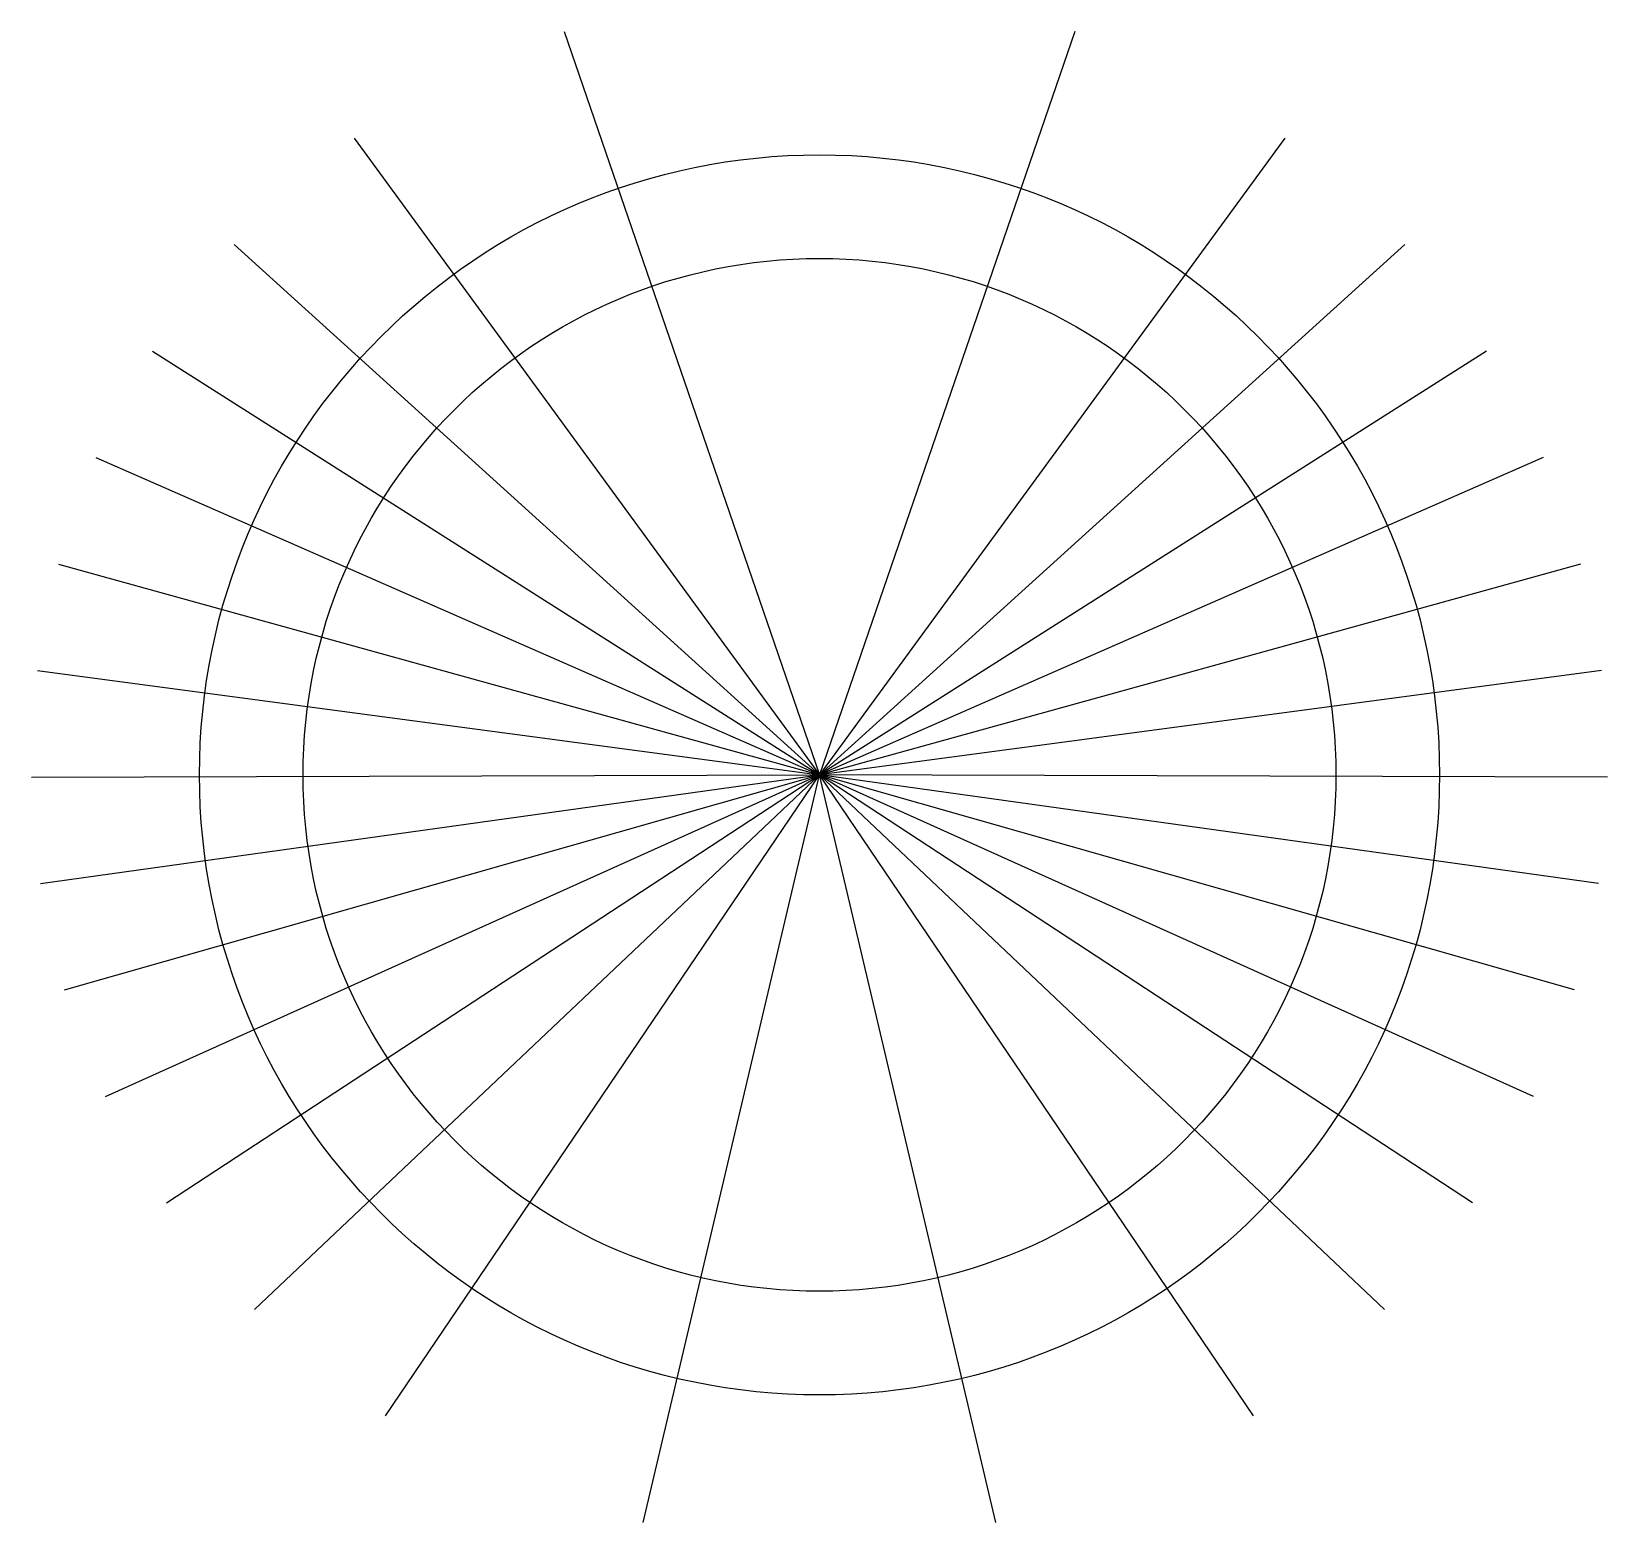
# Model space of a CAD drawing. Header units: millimetres. Extents: x -370 to 370, y -351 to 349.
import ezdxf

# ---------------------------------------------------------------- set-up
doc = ezdxf.new("R2010")
doc.units = ezdxf.units.MM

msp = doc.modelspace()

# ---------------------------------------------------------------- linework, layer by layer
for p in [(-119.89, 349), (119.89, 349), (-218.53, 299), (218.53, 299), (-274.85, 249), (274.85, 249), (-313.18, 199), (313.18, 199), (-339.78, 149), (339.78, 149), (-357.35, 99), (357.35, 99), (-367.2, 49), (367.2, 49), (-369.97, -1), (-365.81, -51), (-354.48, -101), (-335.24, -151), (-306.57, -201), (-265.35, -251), (-203.83, -301), (-82.79, -351), (369.97, -1), (365.81, -51), (354.48, -101), (335.24, -151), (306.57, -201), (265.35, -251), (203.83, -301), (82.79, -351)]:
    msp.add_line(p, (0, 0))
for radius in [291.11, 242.46]:
    msp.add_circle((0, 0), radius)

# ---------------------------------------------------------------- texts
at = {"flags": 9}
msp.add_attdef('F-FITTING', (0, -291.11), 'Plant', height=0.01, dxfattribs=at)

doc.saveas('drawing.dxf')
